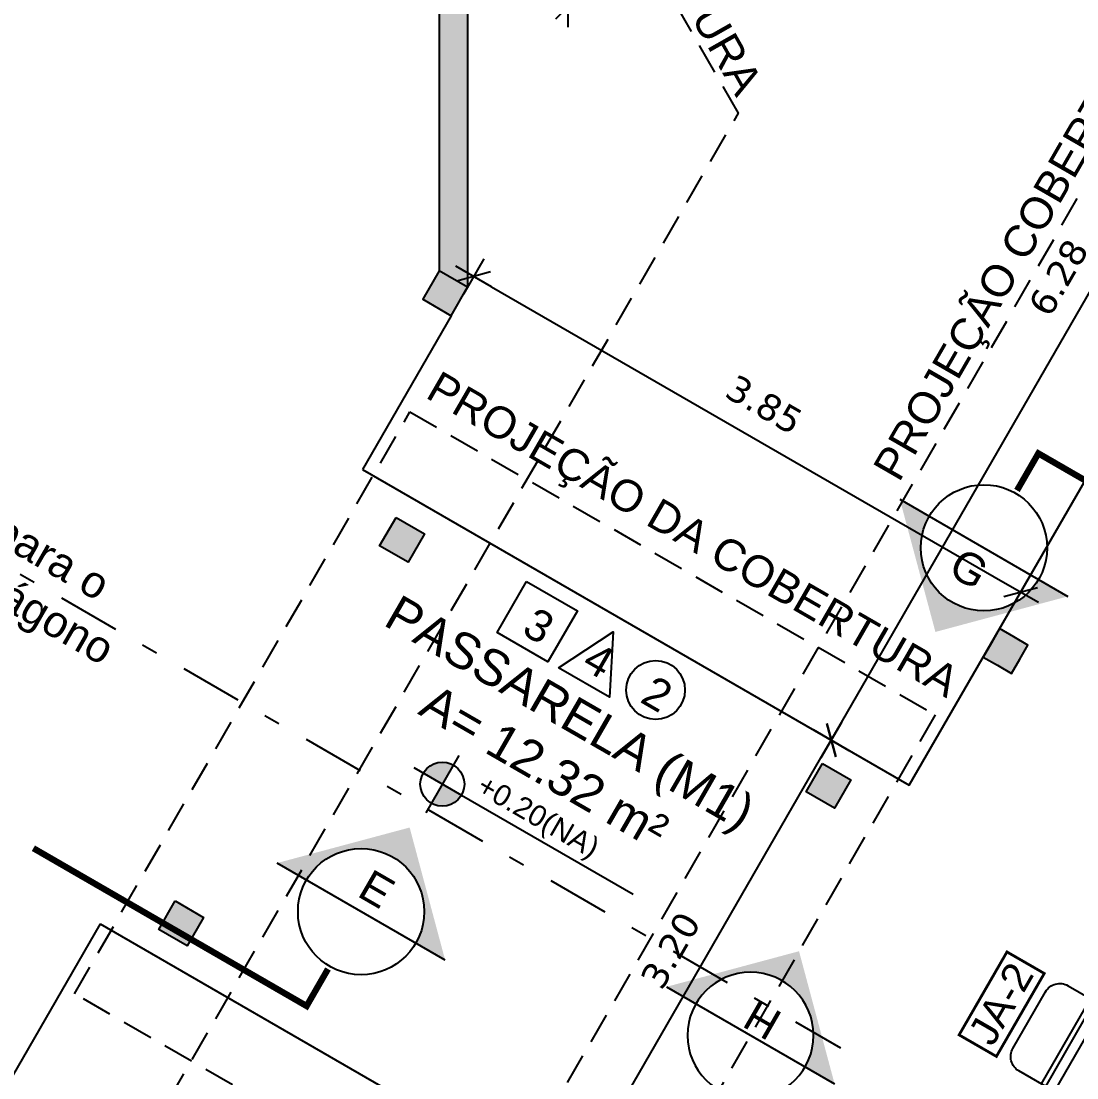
# Model space of a CAD drawing. Header units: millimetres. Extents: x 276 to 399, y 18 to 110.
# Drawn here: x 345.11 to 351.55, y 73.77 to 80.22 of the extents above; entities that cross this region are included whole.
import ezdxf

# ---------------------------------------------------------------- set-up
doc = ezdxf.new("R2010")
doc.units = ezdxf.units.MM
doc.header["$LTSCALE"] = 0.005
doc.header["$PDMODE"] = 3
for name, pattern in [('CONTINU', [0]), ('DASHDOT', [25.4, 12.7, -6.35, 0, -6.35]), ('HIDDEN', [9.525, 6.35, -3.175]), ('TRACEJADO_G', [0.375, 0.25, -0.125])]:
    doc.linetypes.add(name, pattern=pattern)
doc.layers.get('0').update_dxf_attribs({"linetype": 'CONTINUOUS'})
doc.layers.get('Defpoints').update_dxf_attribs({"linetype": 'CONTINUOUS'})
for name, color, linetype in [('A-COTAS', 1, 'CONTINUOUS'), ('A-HACHURAPARED', 254, 'CONTINUOUS'), ('A-PARED', 5, 'CONTINUOUS'), ('A-PAREDE', 5, 'CONTINUOUS'), ('A-PILAR_EIXO', 5, 'DASHDOT'), ('A-PISOS-CTEL', 2, 'TRACEJADO_G'), ('A-PISOS-NIVEL', 1, 'CONTINUOUS'), ('A-PROJCOBERTURA', 7, 'HIDDEN'), ('AR-VEGETAÇÃO_árvores', 96, 'HIDDEN'), ('ARQ-CTA-1_100', 1, 'CONTINUOUS'), ('ARQ-EQP-VISTA', 1, 'CONTINUOUS'), ('ARQ-ESQ-VISTA2', 1, 'CONTINUOUS'), ('ARQ-MOB-VISTA', 1, 'CONTINU'), ('ARQ-SMB-1_075', 1, 'CONTINUOUS'), ('ARQ-SMB-1_100', 1, 'CONTINUOUS'), ('ARQ-TXT-1_050', 2, 'CONTINUOUS'), ('ARQ-TXT-1_075', 2, 'CONTINUOUS'), ('ARQ-TXT-1_100', 2, 'CONTINUOUS')]:
    doc.layers.add(name, color=color, linetype=linetype)
doc.styles.add('A20', font='arial.ttf', dxfattribs={"height": 0.2})
doc.styles.add('ESC-50-A20', font='arial.ttf', dxfattribs={"height": 0.1})
doc.styles.add('FNDE Texto Cota 0100', font='verdana.ttf', dxfattribs={"height": 0.16})
doc.dimstyles.new('FNDE 1-0100', dxfattribs={"dimscale": 2.5, "dimtxt": 0.16, "dimasz": 0.05, "dimexe": 0.15, "dimexo": 0.15, "dimgap": 0.05, "dimtad": 1, "dimzin": 4, "dimdsep": 46, "dimtxsty": 'FNDE Texto Cota 0100', "dimblk": 'tic', "dimcen": 0.15, "dimdle": 0.15, "dimse1": 1, "dimse2": 1, "dimclrd": 251, "dimclre": 251, "dimclrt": 256, "dimaunit": 1, "dimadec": 3, "dimazin": 0, "dimtfac": 1, "dimtix": 1, "dimtmove": 2, "dimatfit": 3, "dimldrblk": 'tic', "dimfxl": 0.15, "dimtvp": 1, "dimtolj": 1, "dimtzin": 0, "dimarcsym": 0})

# ---------------------------------------------------------------- blocks, each defined once
blk = doc.blocks.new('GUICHÊ')
at = {"layer": 'ARQ-EQP-VISTA'}
for p, q in [((0.59, 0), (-0.01, 0)), ((0.59, -0.0608), (-0.01, -0.0608)), ((0.59, -0.0908), (-0.01, -0.0908))]:
    blk.add_line(p, q, dxfattribs=at)
blk.add_lwpolyline([(0.59, 0), (0.59, -0.25, -0.414214), (0.49, -0.35), (0.09, -0.35, -0.414214), (-0.01, -0.25), (-0.01, 0)], format="xyb", dxfattribs=at)
blk = doc.blocks.new('tic')
blk.add_line((-0.6, -0.6), (0.6, 0.6))
at = {"color": 251}
for p, q in [((0, -1), (0, 1)), ((-1, 0), (1, 0))]:
    blk.add_line(p, q, dxfattribs=at)
blk = doc.blocks.new('*D26')
at = {"layer": 'ARQ-CTA-1_100', "color": 251, "lineweight": -2, "transparency": 16777216}
for p, q in [((359.672, 77.3806), (356.3058, 71.5447)), ((351.9274, 63.9541), (355.884, 70.8134))]:
    blk.add_line(p, q, dxfattribs=at)
at = {"layer": 'Defpoints', "color": 0, "transparency": 16777216}
for p in [(358.0413, 78.4655), (350.1718, 64.8225), (351.8649, 63.8458)]:
    blk.add_point(p, dxfattribs=at)
at = {"layer": 'ARQ-CTA-1_100', "color": 251, "lineweight": -2, "transparency": 16777216, "xscale": 0.125, "yscale": 0.125, "zscale": 0.125}
for p, rotation in [((359.7345, 77.4888), 60.02279787887546), ((351.8649, 63.8458), 240.0227978788754)]:
    blk.add_blockref('tic', p, dxfattribs=dict(at, rotation=rotation))
at = {"layer": 'ARQ-CTA-1_100', "transparency": 16777216, "insert": (355.9164, 71.282), "char_height": 0.16, "attachment_point": 5, "rotation": 60.0228, "style": 'FNDE Texto Cota 0100'}
blk.add_mtext('\\A1;15.75', dxfattribs=at)
blk = doc.blocks.new('*D62')
at = {"layer": 'ARQ-CTA-1_100', "color": 251, "lineweight": -2, "transparency": 16777216}
blk.add_line((344.463, 80.3056), (348.3207, 80.3056), dxfattribs=at)
at = {"layer": 'Defpoints', "color": 0, "transparency": 16777216}
for p in [(344.338, 86.7717), (348.4457, 80.3056), (348.4457, 79.6569)]:
    blk.add_point(p, dxfattribs=at)
at = {"layer": 'ARQ-CTA-1_100', "color": 251, "lineweight": -2, "transparency": 16777216, "xscale": 0.125, "yscale": 0.125, "zscale": 0.125, "rotation": 180}
blk.add_blockref('tic', (344.338, 80.3056), dxfattribs=at)
at = {"layer": 'ARQ-CTA-1_100', "color": 251, "lineweight": -2, "transparency": 16777216, "xscale": 0.125, "yscale": 0.125, "zscale": 0.125}
blk.add_blockref('tic', (348.4457, 80.3056), dxfattribs=at)
at = {"layer": 'ARQ-CTA-1_100', "transparency": 16777216, "insert": (346.3919, 80.5108), "char_height": 0.16, "attachment_point": 5, "style": 'FNDE Texto Cota 0100'}
blk.add_mtext('\\A1;4.11', dxfattribs=at)
blk = doc.blocks.new('FNDE-Ind Corte-1_100')
blk.add_hatch(color=251).paths.add_polyline_path([(241.9986, -2.3855), (242.2139, -2.3855, -1), (243.0139, -2.3855), (243.2293, -2.3855), (242.6139, -1.7701)])
at = {"color": 251, "linetype": 'Continuous'}
blk.add_line((243.2293, -2.3855), (241.9986, -2.3855), dxfattribs=at)
blk.add_circle((242.6139, -2.3855), 0.4, dxfattribs=at)
blk = doc.blocks.new('*D116')
at = {"layer": 'ARQ-CTA-1_100', "color": 251, "lineweight": -2, "transparency": 16777216}
blk.add_line((347.9776, 78.5972), (351.0985, 76.797), dxfattribs=at)
at = {"layer": 'Defpoints', "color": 0, "transparency": 16777216}
for p in [(347.1897, 77.4813), (351.2067, 76.7345), (350.5271, 75.5562)]:
    blk.add_point(p, dxfattribs=at)
at = {"layer": 'ARQ-CTA-1_100', "color": 251, "lineweight": -2, "transparency": 16777216, "xscale": 0.125, "yscale": 0.125, "zscale": 0.125}
for p, rotation in [((347.8693, 78.6596), 150.0227978788347), ((351.2067, 76.7345), 330.0227978788346)]:
    blk.add_blockref('tic', p, dxfattribs=dict(at, rotation=rotation))
at = {"layer": 'ARQ-CTA-1_100', "transparency": 16777216, "insert": (349.6423, 77.8778), "char_height": 0.16, "attachment_point": 5, "rotation": 330.0228, "style": 'FNDE Texto Cota 0100'}
blk.add_mtext('\\A1;3.85', dxfattribs=at)
blk = doc.blocks.new('*D137')
at = {"layer": 'ARQ-CTA-1_100', "color": 251, "lineweight": -2, "transparency": 16777216}
blk.add_line((348.514, 73.1675), (349.988, 75.7228), dxfattribs=at)
at = {"layer": 'Defpoints', "color": 0, "transparency": 16777216}
for p in [(350.0505, 75.8311), (350.6388, 75.4918), (349.0399, 72.7199)]:
    blk.add_point(p, dxfattribs=at)
at = {"layer": 'ARQ-CTA-1_100', "color": 251, "lineweight": -2, "transparency": 16777216, "xscale": 0.125, "yscale": 0.125, "zscale": 0.125}
for p, rotation in [((350.0505, 75.8311), 60.02279787883523), ((348.4516, 73.0592), 240.0227978788352)]:
    blk.add_blockref('tic', p, dxfattribs=dict(at, rotation=rotation))
at = {"layer": 'ARQ-CTA-1_100', "transparency": 16777216, "insert": (349.0706, 74.5492), "char_height": 0.16, "attachment_point": 5, "rotation": 60.0228, "style": 'FNDE Texto Cota 0100'}
blk.add_mtext('\\A1;3.20', dxfattribs=at)
blk = doc.blocks.new('*D138')
at = {"layer": 'ARQ-CTA-1_100', "color": 251, "lineweight": -2, "transparency": 16777216}
blk.add_line((350.1129, 75.9394), (353.1234, 81.1584), dxfattribs=at)
at = {"layer": 'Defpoints', "color": 0, "transparency": 16777216}
for p in [(353.1858, 81.2667), (353.7741, 80.9273), (350.6388, 75.4918)]:
    blk.add_point(p, dxfattribs=at)
at = {"layer": 'ARQ-CTA-1_100', "color": 251, "lineweight": -2, "transparency": 16777216, "xscale": 0.125, "yscale": 0.125, "zscale": 0.125}
for p, rotation in [((353.1858, 81.2667), 60.02279787887888), ((350.0505, 75.8311), 240.0227978788789)]:
    blk.add_blockref('tic', p, dxfattribs=dict(at, rotation=rotation))
at = {"layer": 'ARQ-CTA-1_100', "transparency": 16777216, "insert": (351.4374, 78.6531), "char_height": 0.16, "attachment_point": 5, "rotation": 60.0228, "style": 'FNDE Texto Cota 0100'}
blk.add_mtext('\\A1;6.28', dxfattribs=at)
blk = doc.blocks.new('FNDE-Nível Planta-1_100')
at = {"linetype": 'Continuous', "ltscale": 0.5}
h = blk.add_hatch(color=1, dxfattribs=at)
h.paths.add_polyline_path([(135.6568, 7.8132), (135.6568, 7.9812, 0.414214), (135.4888, 7.8132)])
h.paths.add_polyline_path([(135.6568, 7.8132), (135.6568, 7.6452, 0.414214), (135.8248, 7.8132)])
at = {"color": 1}
for p, q in [((135.6568, 8.0652), (135.6568, 7.5612)), ((135.4048, 7.8132), (135.8248, 7.8132)), ((135.8248, 7.8132), (137.338, 7.8132))]:
    blk.add_line(p, q, dxfattribs=at)
blk.add_circle((135.6568, 7.8132), 0.168, dxfattribs=at)

msp = doc.modelspace()

# ---------------------------------------------------------------- hatches: boundary and pattern name
at = {"layer": 'A-COTAS'}
h = msp.add_hatch(color=256, dxfattribs=at)
h.set_gradient(color1=(173, 173, 173), color2=(173, 173, 173))
h.paths.add_polyline_path([(347.6952, 78.5569), (347.5797, 78.5569), (347.5586, 78.5203), (347.6952, 78.4414)])
h.paths.add_polyline_path([(347.8106, 78.5569), (347.6952, 78.5569), (347.6952, 78.4414), (347.7318, 78.4203)])
h.paths.add_polyline_path([(347.6952, 78.6723), (347.6952, 78.5569), (347.8106, 78.5569), (347.8318, 78.5935)])
h.paths.add_polyline_path([(347.6952, 78.6723), (347.6586, 78.6935), (347.5797, 78.5569), (347.6952, 78.5569)])
h.paths.add_polyline_path([(347.8106, 80.7569), (347.6952, 80.7569), (347.6952, 80.6414), (347.8318, 80.7203)])
h.paths.add_polyline_path([(347.7318, 80.8935), (347.6952, 80.8723), (347.6952, 80.7569), (347.8106, 80.7569)])
h.paths.add_polyline_path([(347.6952, 80.8723), (347.5586, 80.7935), (347.5797, 80.7569), (347.6952, 80.7569)])
h.paths.add_polyline_path([(347.6952, 80.7569), (347.5797, 80.7569), (347.6586, 80.6203), (347.6952, 80.6414)])
h.paths.add_polyline_path([(345.052, 85.5351), (345.0308, 85.5717), (344.9153, 85.5717), (344.9153, 85.4562)])
h.paths.add_polyline_path([(344.952, 85.7083), (344.9153, 85.6871), (344.9153, 85.5717), (345.0308, 85.5717)])
h.paths.add_polyline_path([(344.9153, 85.6871), (344.7787, 85.6083), (344.7999, 85.5717), (344.9153, 85.5717)])
h.paths.add_polyline_path([(344.9153, 85.5717), (344.7999, 85.5717), (344.8787, 85.4351), (344.9153, 85.4562)])
h.paths.add_polyline_path([(343.1101, 86.6717), (343.0101, 86.6717), (343.0101, 86.5717), (343.1101, 86.5717)])
h.paths.add_polyline_path([(343.0101, 86.6717), (342.9101, 86.6717), (342.9101, 86.5717), (343.0101, 86.5717)])
h.paths.add_polyline_path([(343.0101, 86.7717), (342.9101, 86.7717), (342.9101, 86.6717), (343.0101, 86.6717)])
h.paths.add_polyline_path([(343.1101, 86.7717), (343.0101, 86.7717), (343.0101, 86.6717), (343.1101, 86.6717)])
h.paths.add_polyline_path([(337.5504, 86.6717), (337.4504, 86.6717), (337.4504, 86.5717), (337.5504, 86.5717)])
h.paths.add_polyline_path([(337.5504, 86.7717), (337.4504, 86.7717), (337.4504, 86.6717), (337.5504, 86.6717)])
h.paths.add_polyline_path([(337.4504, 86.7717), (337.3504, 86.7717), (337.3504, 86.6717), (337.4504, 86.6717)])
h.paths.add_polyline_path([(337.4504, 86.6717), (337.3504, 86.6717), (337.3504, 86.5717), (337.4504, 86.5717)])
h.paths.add_polyline_path([(335.6606, 85.5717), (335.5452, 85.5717), (335.5452, 85.4562), (335.5818, 85.4351)])
h.paths.add_polyline_path([(335.5452, 85.6871), (335.5452, 85.5717), (335.6606, 85.5717), (335.6818, 85.6083)])
h.paths.add_polyline_path([(335.5452, 85.6871), (335.5086, 85.7083), (335.4297, 85.5717), (335.5452, 85.5717)])
h.paths.add_polyline_path([(335.5452, 85.5717), (335.4297, 85.5717), (335.4086, 85.5351), (335.5452, 85.4562)])
h.paths.add_polyline_path([(332.8808, 80.7569), (332.7653, 80.7569), (332.7653, 80.6414), (332.802, 80.6203)])
h.paths.add_polyline_path([(332.902, 80.7935), (332.7653, 80.8723), (332.7653, 80.7569), (332.8808, 80.7569)])
h.paths.add_polyline_path([(332.7653, 80.8723), (332.7287, 80.8935), (332.6499, 80.7569), (332.7653, 80.7569)])
h.paths.add_polyline_path([(332.7653, 80.7569), (332.6499, 80.7569), (332.6287, 80.7203), (332.7653, 80.6414)])
h.paths.add_polyline_path([(332.8808, 78.5569), (332.7653, 78.5569), (332.7653, 78.4414), (332.902, 78.5203)])
h.paths.add_polyline_path([(332.802, 78.6935), (332.7653, 78.6723), (332.7653, 78.5569), (332.8808, 78.5569)])
h.paths.add_polyline_path([(332.7653, 78.6723), (332.6287, 78.5935), (332.6499, 78.5569), (332.7653, 78.5569)])
h.paths.add_polyline_path([(332.7653, 78.5569), (332.6499, 78.5569), (332.7287, 78.4203), (332.7653, 78.4414)])
h = msp.add_hatch(color=253, dxfattribs=at)
h.dxf.hatch_style = 1
h.paths.add_polyline_path([(347.3953, 77.1897), (347.5685, 77.0897), (347.4685, 76.9165), (347.2953, 77.0165)])
h = msp.add_hatch(color=253, dxfattribs=at)
h.dxf.hatch_style = 1
h.paths.add_polyline_path([(349.9981, 75.6897), (350.1713, 75.5897), (350.0713, 75.4165), (349.8981, 75.5165)])
h = msp.add_hatch(color=253, dxfattribs=at)
h.dxf.hatch_style = 1
h.paths.add_polyline_path([(346.0472, 74.8504), (346.2204, 74.7504), (346.1204, 74.5772), (345.9472, 74.6772)])
at = {"layer": 'A-HACHURAPARED'}
h = msp.add_hatch(color=6, dxfattribs=at)
h.set_gradient(color1=(173, 173, 173), color2=(173, 173, 173), tint=1)
h.paths.add_polyline_path([(344.8787, 73.8787), (344.7787, 73.7054), (344.952, 73.6054), (345.052, 73.7787)])
h.paths.add_polyline_path([(343.1101, 72.742), (342.9101, 72.742), (342.9101, 72.542), (343.1101, 72.542)])
h.paths.add_polyline_path([(337.5504, 72.742), (337.3504, 72.742), (337.3504, 72.542), (337.5504, 72.542)])
h.paths.add_polyline_path([(335.5818, 73.8787), (335.4086, 73.7787), (335.5086, 73.6054), (335.6818, 73.7054)])
h.paths.add_polyline_path([(347.8318, 78.5935), (347.6586, 78.6935), (347.5586, 78.5203), (347.7318, 78.4203)])
h.paths.add_polyline_path([(332.802, 78.6935), (332.6287, 78.5935), (332.7287, 78.4203), (332.902, 78.5203)])
h.paths.add_polyline_path([(332.802, 80.6203), (332.6287, 80.7203), (332.6287, 78.5935), (332.802, 78.6935)])
h.paths.add_polyline_path([(332.902, 80.7935), (332.7287, 80.8935), (332.6287, 80.7203), (332.802, 80.6203)])
h.paths.add_polyline_path([(347.8318, 80.7203), (347.6586, 80.6203), (347.6586, 78.6935), (347.8318, 78.5935)])
h.paths.add_polyline_path([(347.7318, 80.8935), (347.5586, 80.7935), (347.6586, 80.6203), (347.8318, 80.7203)])
h.paths.add_polyline_path([(339.0303, 77.3186, 1), (338.7303, 77.3186, 1)])
h.paths.add_polyline_path([(341.7303, 77.3186, 1), (341.4303, 77.3186, 1)])
h.paths.add_polyline_path([(342.7803, 79.6569, 1), (343.0803, 79.6569, 1)])
h.paths.add_polyline_path([(341.4303, 81.9951, 1), (341.7303, 81.9951, 1)])
h.paths.add_polyline_path([(339.0303, 81.9951, 1), (338.7303, 81.9951, 1)])
h.paths.add_polyline_path([(337.6803, 79.6569, 1), (337.3803, 79.6569, 1)])
at = {"layer": 'AR-VEGETAÇÃO_árvores'}
h = msp.add_hatch(color=253, dxfattribs=at)
h.dxf.hatch_style = 1
h.paths.add_polyline_path([(351.0782, 76.5117), (351.0282, 76.425), (350.9783, 76.3384), (351.0649, 76.2884), (351.1515, 76.2385), (351.2015, 76.3251), (351.2514, 76.4117), (351.1648, 76.4617)])

# ---------------------------------------------------------------- linework, layer by layer
at = {"layer": 'A-PARED'}
for points in [[(347.6586, 78.6935), (347.5586, 78.5203), (347.7318, 78.4203), (347.8318, 78.5935)], [(347.6586, 78.6935), (347.5586, 78.5203), (347.7318, 78.4203), (347.8318, 78.5935)], [(351.0782, 76.5117), (351.0282, 76.425), (350.9783, 76.3384), (351.0649, 76.2884), (351.1515, 76.2385), (351.2015, 76.3251), (351.2514, 76.4117), (351.1648, 76.4617), (351.0782, 76.5117)]]:
    msp.add_lwpolyline(points, close=True, dxfattribs=at)
at = {"layer": 'A-PAREDE'}
for points in [[(347.3953, 77.1897), (347.5685, 77.0897), (347.4685, 76.9165), (347.2953, 77.0165)], [(349.9981, 75.6897), (350.1713, 75.5897), (350.0713, 75.4165), (349.8981, 75.5165)], [(346.0472, 74.8504), (346.2204, 74.7504), (346.1204, 74.5772), (345.9472, 74.6772)]]:
    msp.add_lwpolyline(points, close=True, dxfattribs=at)
at = {"layer": 'A-PILAR_EIXO', "color": 1, "ltscale": 6}
msp.add_line((334.1553, 83.1643), (350.1073, 73.9543), dxfattribs=at)
at = {"layer": 'A-PISOS-CTEL', "color": 1, "linetype": 'TRACEJADO_G', "ltscale": 150}
for points in [[(344.8576, 87.6717), (335.6029, 87.6717), (330.9756, 79.6569), (335.6029, 71.642), (344.8576, 71.642), (349.485, 79.6569)], [(344.5635, 67.0188), (353.3325, 82.2211), (360.3489, 78.1738), (351.58, 62.9716)]]:
    msp.add_lwpolyline(points, close=True, dxfattribs=at)
msp.add_lwpolyline([(348.6389, 72.4366), (345.4332, 74.2841), (347.48, 77.8333), (350.6857, 75.9859), (348.6389, 72.4366)], dxfattribs=at)
at = {"layer": 'A-PISOS-NIVEL', "color": 1}
for p, q in [((350.5271, 75.5562), (353.6624, 80.9918)), ((347.7318, 78.4203), (347.1897, 77.4813)), ((347.1897, 77.4813), (350.5271, 75.5562)), ((345.5897, 74.71), (345.052, 73.7787)), ((345.5897, 74.71), (348.9282, 72.7843))]:
    msp.add_line(p, q, dxfattribs=at)
at = {"layer": 'A-PISOS-NIVEL', "color": 5}
for p, q in [((347.8318, 80.7203), (347.8318, 78.5935)), ((347.6586, 80.6203), (347.6586, 78.6935))]:
    msp.add_line(p, q, dxfattribs=at)
at = {"layer": 'A-PROJCOBERTURA', "ltscale": 7.5}
msp.add_arc((349.4734, 79.6569), 0.01, 330, 30, dxfattribs=at)
at = {"layer": 'ARQ-ESQ-VISTA2', "linetype": 'HIDDEN'}
msp.add_arc((351.7085, 74.1388), 0.5384, 236.65491, 330.82092, dxfattribs=at)
at = {"layer": 'ARQ-SMB-1_100', "color": 251, "linetype": 'DASHDOT', "ltscale": 0.1}
for points in [[(351.1845, 77.3547, 0.0385, 0.0385, 0), (351.3148, 77.5805, 0.0385, 0.0385, 0), (352.9823, 76.6186, 0, 0, 0)], [(346.98, 74.4353, 0.0385, 0.0385, 0), (346.8497, 74.2095, 0.0385, 0.0385, 0), (345.1825, 75.172, 0, 0, 0)]]:
    msp.add_lwpolyline(points, format="xyseb", dxfattribs=at)
at = {"layer": 'ARQ-SMB-1_100'}
msp.add_lwpolyline([(348.1911, 76.7985), (348.5016, 76.6194), (348.3225, 76.3089), (348.0121, 76.488)], close=True, dxfattribs=at)
msp.add_lwpolyline([(348.3865, 76.272), (348.7208, 76.4929), (348.697, 76.0929), (348.3865, 76.272)], dxfattribs=at)
at = {"layer": 'ARQ-SMB-1_100', "color": 252, "ltscale": 10, "const_width": 0.0167}
msp.add_lwpolyline([(351.0588, 73.902), (351.3508, 74.4083), (351.1232, 74.5396), (350.8311, 74.0333)], close=True, dxfattribs=at)
at = {"layer": 'ARQ-SMB-1_100'}
msp.add_circle((348.9791, 76.1371), 0.1792, dxfattribs=at)

# ---------------------------------------------------------------- block references
at = {"layer": 'ARQ-MOB-VISTA', "rotation": 240.0227978788761}
msp.add_blockref('GUICHÊ', (351.7074, 74.2), dxfattribs=at)
at = {"layer": 'ARQ-SMB-1_100'}
for name, p, xscale, yscale, zscale, rotation in [('FNDE-Ind Corte-1_100', (552.1196, -41.6661), 0.9625343025600117, 0.9625343025600117, 0.9625343025600117, 150.0227978788565), ('FNDE-Nível Planta-1_100', (250.5472, 124.374), 0.8, 0.8, 0.8, 330.0227978788778), ('FNDE-Ind Corte-1_100', (146.0923, 193.536), 0.9625343025600118, 0.9625343025600118, 0.9625343025600118, 329.9999999999944), ('FNDE-Ind Corte-1_100', (552.9899, -40.662), -0.9625343025600118, 0.9625343025600117, 0.9625343025600117, 330.0227978788714)]:
    msp.add_blockref(name, p, dxfattribs=dict(at, xscale=xscale, yscale=yscale, zscale=zscale, rotation=rotation))

# ---------------------------------------------------------------- texts
at = {"layer": 'ARQ-SMB-1_075', "style": 'ESC-50-A20'}
msp.add_attdef('JA-2', (351.0347, 73.9553), '', height=0.18, rotation=60.0228, dxfattribs=at)
at = {"layer": 'ARQ-SMB-1_100', "style": 'ESC-50-A20'}
msp.add_attdef('+0.20(NA)', (347.8777, 75.5166), 'NA', height=0.128, rotation=330.0228, dxfattribs=at)
at = {"layer": 'ARQ-TXT-1_050', "insert": (346.9987, 76.9689), "char_height": 0.218453, "attachment_point": 1, "rotation": 330.0228, "style": 'ESC-50-A20'}
msp.add_mtext_dynamic_manual_height_columns('\\pi0.48505;PASSARELA (M1)     \\P\\pi0.94075;A= 12.32 m²', width=3.278514, gutter_width=1, heights=[0], dxfattribs=at)
at = {"layer": 'ARQ-TXT-1_075', "style": 'ESC-50-A20'}
for s, rotation, p in [('PROJEÇÃO DA COBERTURA', 299.55503, (347.6573, 82.9483)), ('PROJEÇÃO DA COBERTURA', 330.0228, (347.5675, 77.9246)), ('Eixo vai para o ', 330.0228, (344.0377, 77.562)), ('centro do hexágono', 330.0228, (343.5485, 77.4677))]:
    msp.add_text(s, height=0.192, rotation=rotation, dxfattribs=at).set_placement(p)
at = {"layer": 'ARQ-TXT-1_075', "insert": (350.2983, 77.4945), "char_height": 0.192, "width": 5.729551, "attachment_point": 1, "rotation": 60.0228, "style": 'ESC-50-A20'}
msp.add_mtext('PROJEÇÃO COBERTURA - BEIRAL 90cm', dxfattribs=at)
at = {"layer": 'ARQ-TXT-1_100', "attachment_point": 1}
for s, insert, char_height, width, rotation, style in [('G', (350.8504, 77.013), 0.1925, 8.208663, 330.02292, 'ESC-50-A20'), ('3', (348.2504, 76.6502), 0.192, 0.138003, 330.0228, 'A20'), ('4', (348.616, 76.4394), 0.192, 0.138003, 330.0228, 'A20'), ('2', (348.9723, 76.2339), 0.192, 0.138003, 330.0228, 'A20')]:
    msp.add_mtext(s, dxfattribs=dict(at, insert=insert, char_height=char_height, width=width, rotation=rotation, style=style))
at = {"layer": 'ARQ-TXT-1_100', "extrusion": (0, 0, -1), "char_height": 0.1925, "width": 8.208663, "attachment_point": 1, "style": 'ESC-50-A20'}
for s, insert, text_direction in [('E', (347.1503, 74.8837), (0.866025, -0.5, 0)), ('H', (349.4985, 74.09), (0.866224, -0.499655, 0))]:
    msp.add_mtext(s, dxfattribs=dict(at, insert=insert, text_direction=text_direction))

# ---------------------------------------------------------------- dimensions: what is measured, and where the dimension line sits
at = {"layer": 'ARQ-CTA-1_100'}
dim = msp.add_linear_dim(base=(348.4457, 80.3056), p1=(344.338, 86.7717), p2=(348.4457, 79.6569), dimstyle='FNDE 1-0100', dxfattribs=at)
dim.commit()
dim.dimension.update_dxf_attribs({"geometry": '*D62', "text_midpoint": (346.3919, 80.5108)})
for p1, p2, distance, picture, middle in [((350.638765, 75.491776), (353.774102, 80.927334), 0.679138, '*D138', (351.437407, 78.653145)), ((347.1897, 77.4813), (350.5271, 75.5562), 1.3603, '*D116', (349.6423, 77.8778)), ((349.0399, 72.7199), (350.6388, 75.4918), 0.6791, '*D137', (349.0706, 74.5492))]:
    dim = msp.add_aligned_dim(p1=p1, p2=p2, distance=distance, dimstyle='FNDE 1-0100', dxfattribs=at)
    dim.commit()
    dim.dimension.update_dxf_attribs({"geometry": picture, "text_midpoint": middle})
dim = msp.add_linear_dim(base=(351.8649, 63.8458), p1=(358.0413, 78.4655), p2=(350.1718, 64.8225), angle=240.0228, dimstyle='FNDE 1-0100', dxfattribs=at)
dim.commit()
dim.dimension.update_dxf_attribs({"geometry": '*D26', "text_midpoint": (355.9164, 71.282), "dimtype": 161})

doc.saveas('drawing.dxf')
